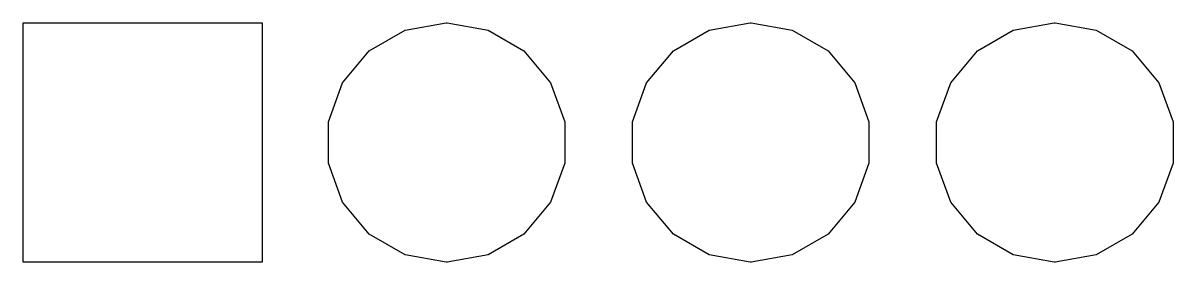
# Model space of a CAD drawing. Extents: x 143.78 to 153.39, y -93.71 to -91.71.
import ezdxf

# ---------------------------------------------------------------- set-up
doc = ezdxf.new("R2010")
doc.units = 0
doc.header["$MEASUREMENT"] = 0
doc.layers.add('BLACK', color=7, linetype='CONTINUOUS')

msp = doc.modelspace()

# ---------------------------------------------------------------- linework, layer by layer
at = {"layer": 'Black'}
for p, q in [((143.781, -93.7095), (143.781, -91.7105)), ((143.781, -91.7105), (145.779, -91.7105)), ((145.779, -91.7105), (145.779, -93.7095)), ((146.974, -91.7708), (147.316, -91.7105)), ((147.316, -91.7105), (147.324, -91.7105)), ((147.324, -91.7105), (147.666, -91.7708)), ((149.514, -91.7708), (149.856, -91.7105)), ((149.856, -91.7105), (149.864, -91.7105)), ((149.864, -91.7105), (150.206, -91.7708)), ((152.054, -91.7708), (152.396, -91.7105)), ((152.396, -91.7105), (152.404, -91.7105)), ((152.404, -91.7105), (152.746, -91.7708)), ((146.674, -91.9443), (146.974, -91.7708)), ((147.666, -91.7708), (147.966, -91.9443)), ((149.214, -91.9443), (149.514, -91.7708)), ((150.206, -91.7708), (150.506, -91.9443)), ((151.754, -91.9443), (152.054, -91.7708)), ((152.746, -91.7708), (153.046, -91.9443)), ((146.451, -92.2103), (146.674, -91.9443)), ((147.966, -91.9443), (148.189, -92.2103)), ((148.991, -92.2103), (149.214, -91.9443)), ((150.506, -91.9443), (150.729, -92.2103)), ((151.531, -92.2103), (151.754, -91.9443)), ((153.046, -91.9443), (153.269, -92.2103)), ((146.332, -92.5364), (146.451, -92.2103)), ((148.189, -92.2103), (148.308, -92.5364)), ((148.872, -92.5364), (148.991, -92.2103)), ((150.729, -92.2103), (150.848, -92.5364)), ((151.412, -92.5364), (151.531, -92.2103)), ((153.269, -92.2103), (153.388, -92.5364)), ((146.332, -92.8836), (146.332, -92.5364)), ((148.308, -92.5364), (148.308, -92.8836)), ((148.872, -92.8836), (148.872, -92.5364)), ((150.848, -92.5364), (150.848, -92.8836)), ((151.412, -92.8836), (151.412, -92.5364)), ((153.388, -92.5364), (153.388, -92.8836)), ((146.451, -93.2097), (146.332, -92.8836)), ((148.308, -92.8836), (148.189, -93.2097)), ((148.991, -93.2097), (148.872, -92.8836)), ((150.848, -92.8836), (150.729, -93.2097)), ((151.531, -93.2097), (151.412, -92.8836)), ((153.388, -92.8836), (153.269, -93.2097)), ((146.674, -93.4757), (146.451, -93.2097)), ((148.189, -93.2097), (147.966, -93.4757)), ((149.214, -93.4757), (148.991, -93.2097)), ((150.729, -93.2097), (150.506, -93.4757)), ((151.754, -93.4757), (151.531, -93.2097)), ((153.269, -93.2097), (153.046, -93.4757)), ((146.974, -93.6492), (146.674, -93.4757)), ((147.966, -93.4757), (147.666, -93.6492)), ((149.514, -93.6492), (149.214, -93.4757)), ((150.506, -93.4757), (150.206, -93.6492)), ((152.054, -93.6492), (151.754, -93.4757)), ((153.046, -93.4757), (152.746, -93.6492)), ((147.316, -93.7095), (146.974, -93.6492)), ((147.666, -93.6492), (147.324, -93.7095)), ((149.856, -93.7095), (149.514, -93.6492)), ((150.206, -93.6492), (149.864, -93.7095)), ((152.396, -93.7095), (152.054, -93.6492)), ((152.746, -93.6492), (152.404, -93.7095)), ((145.779, -93.7095), (143.781, -93.7095)), ((147.324, -93.7095), (147.316, -93.7095)), ((149.864, -93.7095), (149.856, -93.7095)), ((152.404, -93.7095), (152.396, -93.7095))]:
    msp.add_line(p, q, dxfattribs=at)

doc.saveas('drawing.dxf')
